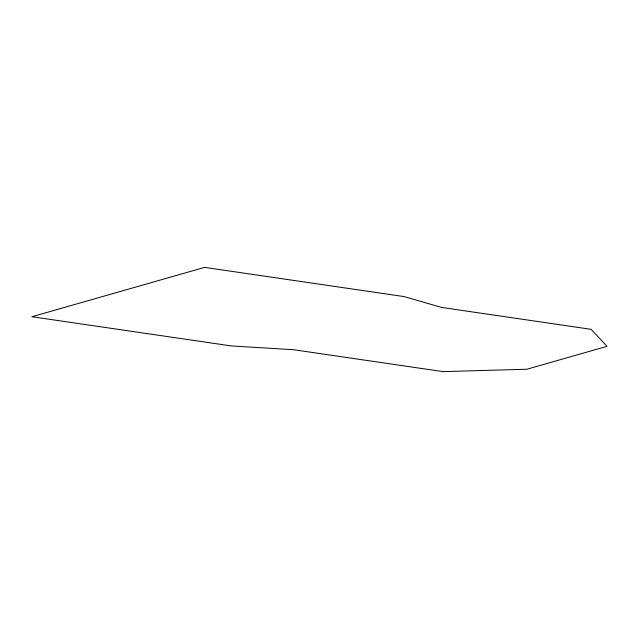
<?xml version="1.0" encoding="UTF-8"?>
<svg xmlns="http://www.w3.org/2000/svg" width="639" height="639" viewBox="0 0 639 639"><rect width="100%" height="100%" fill="white"/><g stroke="black" fill="none" stroke-linecap="round" stroke-linejoin="round"><path stroke-width="0.96" d="M204.648 267.374L31.95 316.728L231.358 345.939L293.541 349.717L443.091 371.626L526.871 369.238L607.05 346.322L591.123 329.325L441.565 307.415L404.056 296.584L204.648 267.374"/></g></svg>
